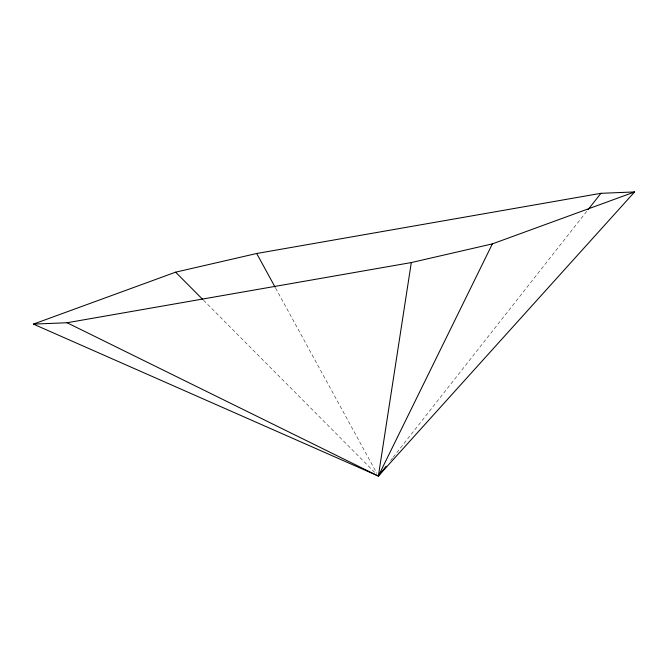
<?xml version="1.0" encoding="UTF-8"?>
<svg xmlns="http://www.w3.org/2000/svg" width="668" height="668" viewBox="0 0 668 668"><rect width="100%" height="100%" fill="white"/><g stroke="black" fill="none" stroke-linecap="round" stroke-linejoin="round"><path stroke-width="0.5" stroke-dasharray="3.34 2.5" d="M390.613 460.486L392.55 458.031M393.201 457.213L587.381 210.52M203.531 300.249L374.69 472.368M275.642 288.15L376.861 473.32"/><path stroke-width="1" d="M634.6 191.941L492.383 243.878L411.304 262.566L378.364 476.059L33.4 324.114L175.617 272.177L256.696 253.489L600.933 193.311L634.6 191.941L378.364 476.059L67.067 322.744L33.4 324.114M492.383 243.878L378.364 476.059L386.104 466.222M588.032 209.702L600.933 193.311M67.067 322.744L411.304 262.566M175.617 272.177L202.796 299.506M256.696 253.489L275.141 287.24"/></g></svg>
